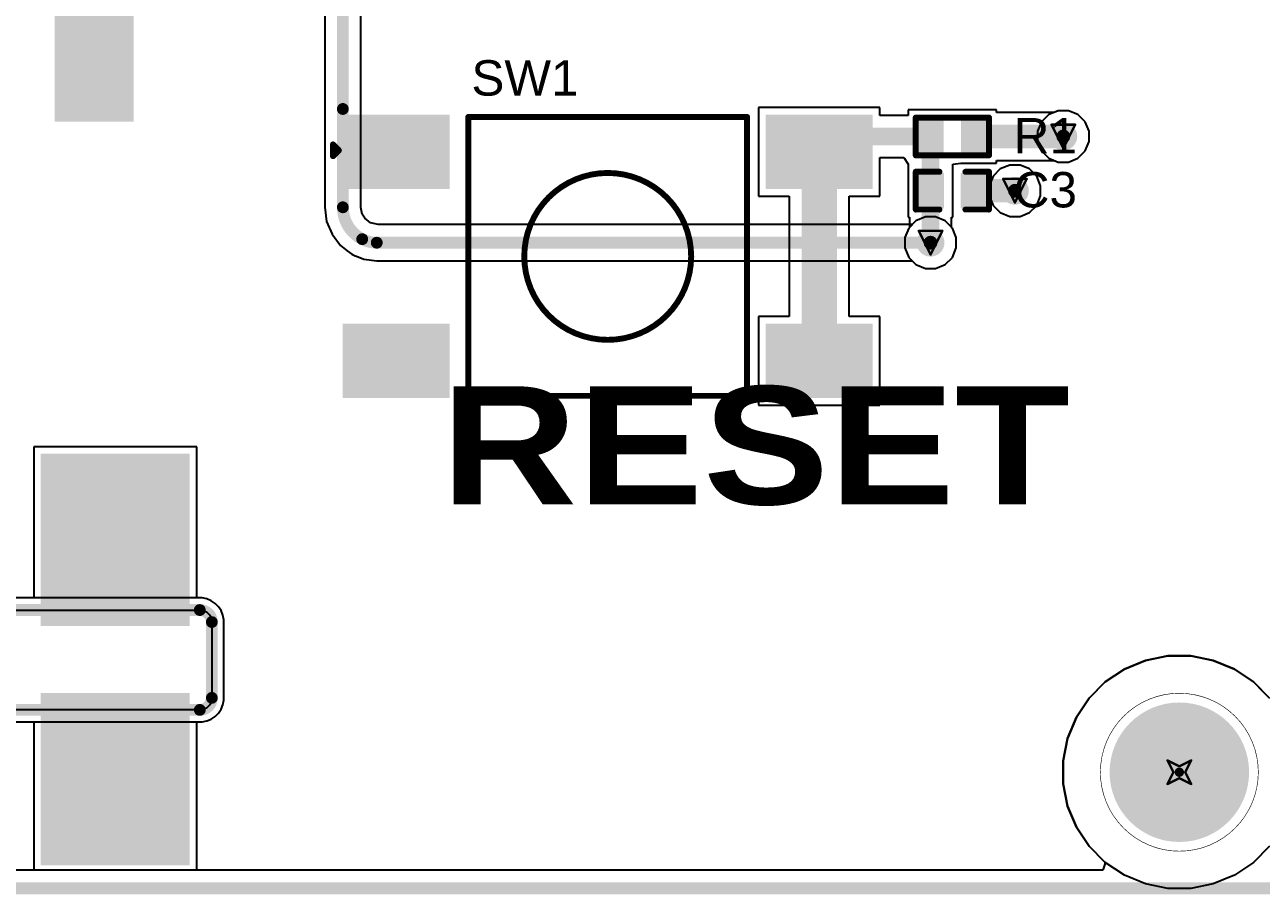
# Model space of a CAD drawing. Header units: inches. Extents: x 0 to 12.2, y 0 to 7.
# Drawn here: x 3.254 to 4.302, y -0.005 to 0.732 of the extents above; entities that cross this region are included whole.
import ezdxf

# ---------------------------------------------------------------- set-up
doc = ezdxf.new("R2010")
doc.units = ezdxf.units.IN
doc.header["$MEASUREMENT"] = 0
for name, color, linetype in [('Board Outline', 216, 'Continuous'), ('Bottom Layer', 5, 'Continuous'), ('Bottom Paste', 16, 'Continuous'), ('Bottom Solder', 6, 'Continuous'), ('Dimension', 6, 'Continuous'), ('Drill Drawing', 1, 'Continuous'), ('Layer 1', 16, 'Continuous'), ('Layer 2', 76, 'Continuous'), ('Multi-Layer', 9, 'Continuous'), ('Pad Holes', 156, 'Continuous'), ('Top Layer', 1, 'Continuous'), ('Top Overlay', 2, 'Continuous'), ('Top Paste', 8, 'Continuous'), ('Top Solder', 216, 'Continuous'), ('Via Holes', 16, 'Continuous')]:
    doc.layers.add(name, color=color, linetype=linetype)
doc.styles.add('Arial', font='', dxfattribs={"height": 0.2})
doc.styles.add('Arial Black_Bold', font='', dxfattribs={"height": 0.2})
doc.styles.get('Arial').set_extended_font_data('Arial')
doc.styles.get('Arial Black_Bold').set_extended_font_data('Arial Black', bold=True)

# ---------------------------------------------------------------- blocks, each defined once
blk = doc.blocks.new('TS_1002S_12026C_44')
at = {"layer": 'Top Layer'}
for points in [[(-0.2244, 0.1181), (-0.1339, 0.1181), (-0.1339, 0.0591), (-0.2244, 0.0591)], [(0.1339, 0.1181), (0.2244, 0.1181), (0.2244, 0.059), (0.1339, 0.059)], [(-0.2244, -0.0591), (-0.1339, -0.0591), (-0.1339, -0.1181), (-0.2244, -0.1181)], [(0.1339, -0.0591), (0.2244, -0.0591), (0.2244, -0.1181), (0.1339, -0.1181)]]:
    blk.add_hatch(color=1, dxfattribs=at).paths.add_polyline_path(points)
at = {"layer": 'Top Paste'}
for points in [[(-0.2244, 0.1181), (-0.1339, 0.1181), (-0.1339, 0.0591), (-0.2244, 0.0591)], [(0.1339, 0.1181), (0.2244, 0.1181), (0.2244, 0.059), (0.1339, 0.059)], [(-0.2244, -0.0591), (-0.1339, -0.0591), (-0.1339, -0.1181), (-0.2244, -0.1181)], [(0.1339, -0.0591), (0.2244, -0.0591), (0.2244, -0.1181), (0.1339, -0.1181)]]:
    blk.add_hatch(color=8, dxfattribs=at).paths.add_polyline_path(points)
at = {"layer": 'Top Solder'}
for points in [[(-0.2284, 0.1221), (-0.1299, 0.1221), (-0.1299, 0.0551), (-0.2284, 0.0551)], [(0.1299, 0.1221), (0.2284, 0.1221), (0.2284, 0.055), (0.1299, 0.055)], [(-0.2284, -0.0551), (-0.1299, -0.0551), (-0.1299, -0.1221), (-0.2284, -0.1221)], [(0.1299, -0.0551), (0.2284, -0.0551), (0.2284, -0.1221), (0.1299, -0.1221)]]:
    blk.add_hatch(color=216, dxfattribs=at).paths.add_polyline_path(points)
at = {"layer": 'Top Overlay'}
for points in [[(0.1181, 0.1181, 0.01, 0.01, 0), (-0.1181, 0.1181, 0.01, 0.01, 0)], [(-0.1181, -0.1181, 0.01, 0.01, 0), (-0.1181, 0.1181, 0.01, 0.01, 0)], [(0.1181, -0.1181, 0.01, 0.01, 0), (0.1181, 0.1181, 0.01, 0.01, 0)], [(0.1181, -0.1181, 0.01, 0.01, 0), (-0.1181, -0.1181, 0.01, 0.01, 0)]]:
    blk.add_lwpolyline(points, format="xyseb", dxfattribs=at)
for points in [[(-0.1206, 0.1181, 0.005, 0.005, 1), (-0.1156, 0.1181, 0.005, 0.005, 1)], [(-0.1206, 0.1181, 0.005, 0.005, 1), (-0.1156, 0.1181, 0.005, 0.005, 1)], [(0.1156, 0.1181, 0.005, 0.005, 1), (0.1206, 0.1181, 0.005, 0.005, 1)], [(0.1156, 0.1181, 0.005, 0.005, 1), (0.1206, 0.1181, 0.005, 0.005, 1)], [(-0.0599, 0.0799, 0.01, 0.01, 1), (-0.0999, 0.0799, 0.01, 0.01, 1)], [(0.1, 0.08, 0.01, 0.01, 1), (0.06, 0.08, 0.01, 0.01, 1)], [(-0.1024, 0.0799, 0.005, 0.005, 1), (-0.0974, 0.0799, 0.005, 0.005, 1)], [(-0.0624, 0.0799, 0.005, 0.005, 1), (-0.0574, 0.0799, 0.005, 0.005, 1)], [(0.0575, 0.08, 0.005, 0.005, 1), (0.0625, 0.08, 0.005, 0.005, 1)], [(0.0975, 0.08, 0.005, 0.005, 1), (0.1025, 0.08, 0.005, 0.005, 1)], [(0.0602, 0, 0.01, 0.01, 1), (-0.0602, 0, 0.01, 0.01, 1)], [(-0.0627, 0, 0.005, 0.005, 1), (-0.0577, 0, 0.005, 0.005, 1)], [(0.0577, 0, 0.005, 0.005, 1), (0.0627, 0, 0.005, 0.005, 1)], [(-0.06, -0.08, 0.01, 0.01, 1), (-0.1, -0.08, 0.01, 0.01, 1)], [(0.1, -0.08, 0.01, 0.01, 1), (0.06, -0.08, 0.01, 0.01, 1)], [(-0.1025, -0.08, 0.005, 0.005, 1), (-0.0975, -0.08, 0.005, 0.005, 1)], [(-0.0625, -0.08, 0.005, 0.005, 1), (-0.0575, -0.08, 0.005, 0.005, 1)], [(0.0575, -0.08, 0.005, 0.005, 1), (0.0625, -0.08, 0.005, 0.005, 1)], [(0.0975, -0.08, 0.005, 0.005, 1), (0.1025, -0.08, 0.005, 0.005, 1)], [(-0.1206, -0.1181, 0.005, 0.005, 1), (-0.1156, -0.1181, 0.005, 0.005, 1)], [(-0.1206, -0.1181, 0.005, 0.005, 1), (-0.1156, -0.1181, 0.005, 0.005, 1)], [(0.1156, -0.1181, 0.005, 0.005, 1), (0.1206, -0.1181, 0.005, 0.005, 1)], [(0.1156, -0.1181, 0.005, 0.005, 1), (0.1206, -0.1181, 0.005, 0.005, 1)]]:
    blk.add_lwpolyline(points, format="xyseb", close=True, dxfattribs=at)
blk = doc.blocks.new('FSM6JSMATR_49')
at = {"layer": 'Top Layer'}
for points in [[(-0.1378, 0.061), (-0.2205, 0.061), (-0.2205, 0.1161), (-0.1378, 0.1161)], [(0.2205, 0.061), (0.1378, 0.061), (0.1378, 0.1161), (0.2205, 0.1161)], [(-0.1378, -0.1161), (-0.2205, -0.1161), (-0.2205, -0.061), (-0.1378, -0.061)], [(0.2205, -0.1161), (0.1378, -0.1161), (0.1378, -0.061), (0.2205, -0.061)]]:
    blk.add_hatch(color=1, dxfattribs=at).paths.add_polyline_path(points)
at = {"layer": 'Top Paste'}
for points in [[(-0.1378, 0.061), (-0.2205, 0.061), (-0.2205, 0.1161), (-0.1378, 0.1161)], [(0.2205, 0.061), (0.1378, 0.061), (0.1378, 0.1161), (0.2205, 0.1161)], [(-0.1378, -0.1161), (-0.2205, -0.1161), (-0.2205, -0.061), (-0.1378, -0.061)], [(0.2205, -0.1161), (0.1378, -0.1161), (0.1378, -0.061), (0.2205, -0.061)]]:
    blk.add_hatch(color=8, dxfattribs=at).paths.add_polyline_path(points)
at = {"layer": 'Top Solder'}
for points in [[(-0.1338, 0.057), (-0.2245, 0.057), (-0.2245, 0.1201), (-0.1338, 0.1201)], [(0.2245, 0.057), (0.1338, 0.057), (0.1338, 0.1201), (0.2245, 0.1201)], [(-0.1338, -0.1201), (-0.2245, -0.1201), (-0.2245, -0.057), (-0.1338, -0.057)], [(0.2245, -0.1201), (0.1338, -0.1201), (0.1338, -0.057), (0.2245, -0.057)]]:
    blk.add_hatch(color=216, dxfattribs=at).paths.add_polyline_path(points)
at = {"layer": 'Top Overlay'}
for points in [[(-0.1181, 0.1181, 0.005, 0.005, 0), (0.1181, 0.1181, 0.005, 0.005, 0)], [(-0.1181, -0.1181, 0.005, 0.005, 0), (-0.1181, 0.1181, 0.005, 0.005, 0)], [(0.1181, -0.1181, 0.005, 0.005, 0), (0.1181, 0.1181, 0.005, 0.005, 0)], [(-0.2327, 0.0949, 0.005, 0.005, 0), (-0.2277, 0.0899, 0.005, 0.005, 0)], [(-0.2327, 0.0849, 0.005, 0.005, 0), (-0.2327, 0.0949, 0.005, 0.005, 0)], [(-0.2327, 0.0849, 0.005, 0.005, 0), (-0.2277, 0.0899, 0.005, 0.005, 0)], [(-0.1181, -0.1181, 0.005, 0.005, 0), (0.1181, -0.1181, 0.005, 0.005, 0)]]:
    blk.add_lwpolyline(points, format="xyseb", dxfattribs=at)
for points in [[(-0.1194, 0.1181, 0.0025, 0.0025, 1), (-0.1169, 0.1181, 0.0025, 0.0025, 1)], [(-0.1194, 0.1181, 0.0025, 0.0025, 1), (-0.1169, 0.1181, 0.0025, 0.0025, 1)], [(0.1169, 0.1181, 0.0025, 0.0025, 1), (0.1194, 0.1181, 0.0025, 0.0025, 1)], [(0.1169, 0.1181, 0.0025, 0.0025, 1), (0.1194, 0.1181, 0.0025, 0.0025, 1)], [(-0.234, 0.0949, 0.0025, 0.0025, 1), (-0.2315, 0.0949, 0.0025, 0.0025, 1)], [(-0.234, 0.0949, 0.0025, 0.0025, 1), (-0.2315, 0.0949, 0.0025, 0.0025, 1)], [(-0.234, 0.0849, 0.0025, 0.0025, 1), (-0.2315, 0.0849, 0.0025, 0.0025, 1)], [(-0.234, 0.0849, 0.0025, 0.0025, 1), (-0.2315, 0.0849, 0.0025, 0.0025, 1)], [(-0.229, 0.0899, 0.0025, 0.0025, 1), (-0.2265, 0.0899, 0.0025, 0.0025, 1)], [(-0.229, 0.0899, 0.0025, 0.0025, 1), (-0.2265, 0.0899, 0.0025, 0.0025, 1)], [(0.0707, 0, 0.005, 0.005, 1), (-0.0707, 0, 0.005, 0.005, 1)], [(-0.072, 0, 0.0025, 0.0025, 1), (-0.0695, 0, 0.0025, 0.0025, 1)], [(0.0695, 0, 0.0025, 0.0025, 1), (0.072, 0, 0.0025, 0.0025, 1)], [(-0.1194, -0.1181, 0.0025, 0.0025, 1), (-0.1169, -0.1181, 0.0025, 0.0025, 1)], [(-0.1194, -0.1181, 0.0025, 0.0025, 1), (-0.1169, -0.1181, 0.0025, 0.0025, 1)], [(0.1169, -0.1181, 0.0025, 0.0025, 1), (0.1194, -0.1181, 0.0025, 0.0025, 1)], [(0.1169, -0.1181, 0.0025, 0.0025, 1), (0.1194, -0.1181, 0.0025, 0.0025, 1)]]:
    blk.add_lwpolyline(points, format="xyseb", close=True, dxfattribs=at)
blk = doc.blocks.new('R___0402_163')
at = {"layer": 'Top Layer'}
for points in [[(-0.0275, -0.0125), (-0.0275, 0.0125), (-0.0095, 0.0125), (-0.0095, -0.0125)], [(0.0095, -0.0125), (0.0095, 0.0125), (0.0275, 0.0125), (0.0275, -0.0125)]]:
    blk.add_hatch(color=1, dxfattribs=at).paths.add_polyline_path(points)
at = {"layer": 'Top Paste'}
for points in [[(-0.0275, -0.0125), (-0.0275, 0.0125), (-0.0095, 0.0125), (-0.0095, -0.0125)], [(0.0095, -0.0125), (0.0095, 0.0125), (0.0275, 0.0125), (0.0275, -0.0125)]]:
    blk.add_hatch(color=8, dxfattribs=at).paths.add_polyline_path(points)
at = {"layer": 'Top Solder'}
for points in [[(-0.0297, -0.0147), (-0.0297, 0.0147), (-0.0073, 0.0147), (-0.0073, -0.0147)], [(0.0073, -0.0147), (0.0073, 0.0147), (0.0297, 0.0147), (0.0297, -0.0147)]]:
    blk.add_hatch(color=216, dxfattribs=at).paths.add_polyline_path(points)
at = {"layer": 'Top Overlay'}
for points in [[(-0.031, 0.016, 0.005, 0.005, 0), (0.031, 0.016, 0.005, 0.005, 0)], [(-0.031, -0.016, 0.005, 0.005, 0), (-0.031, 0.016, 0.005, 0.005, 0)], [(0.031, -0.016, 0.005, 0.005, 0), (0.031, 0.016, 0.005, 0.005, 0)], [(-0.031, -0.016, 0.005, 0.005, 0), (0.031, -0.016, 0.005, 0.005, 0)], [(-0.032, -0.017, 0.000127, 0.000127, 0), (0.032, -0.017, 0.000127, 0.000127, 0)]]:
    blk.add_lwpolyline(points, format="xyseb", dxfattribs=at)
for points in [[(-0.0323, 0.016, 0.0025, 0.0025, 1), (-0.0298, 0.016, 0.0025, 0.0025, 1)], [(-0.0323, 0.016, 0.0025, 0.0025, 1), (-0.0298, 0.016, 0.0025, 0.0025, 1)], [(0.0297, 0.016, 0.0025, 0.0025, 1), (0.0323, 0.016, 0.0025, 0.0025, 1)], [(0.0297, 0.016, 0.0025, 0.0025, 1), (0.0323, 0.016, 0.0025, 0.0025, 1)], [(-0.0323, -0.016, 0.0025, 0.0025, 1), (-0.0298, -0.016, 0.0025, 0.0025, 1)], [(-0.0323, -0.016, 0.0025, 0.0025, 1), (-0.0298, -0.016, 0.0025, 0.0025, 1)], [(-0.032, -0.017, 0.0000635, 0.0000635, 1), (-0.032, -0.017, 0.0000635, 0.0000635, 1)], [(0.0297, -0.016, 0.0025, 0.0025, 1), (0.0323, -0.016, 0.0025, 0.0025, 1)], [(0.0297, -0.016, 0.0025, 0.0025, 1), (0.0323, -0.016, 0.0025, 0.0025, 1)], [(0.032, -0.017, 0.0000635, 0.0000635, 1), (0.032, -0.017, 0.0000635, 0.0000635, 1)]]:
    blk.add_lwpolyline(points, format="xyseb", close=True, dxfattribs=at)
blk = doc.blocks.new('C___0402_351')
at = {"layer": 'Top Layer'}
for points in [[(-0.0275, -0.0125), (-0.0275, 0.0125), (-0.0095, 0.0125), (-0.0095, -0.0125)], [(0.0095, -0.0125), (0.0095, 0.0125), (0.0275, 0.0125), (0.0275, -0.0125)]]:
    blk.add_hatch(color=1, dxfattribs=at).paths.add_polyline_path(points)
at = {"layer": 'Top Paste'}
for points in [[(-0.0275, -0.0125), (-0.0275, 0.0125), (-0.0095, 0.0125), (-0.0095, -0.0125)], [(0.0095, -0.0125), (0.0095, 0.0125), (0.0275, 0.0125), (0.0275, -0.0125)]]:
    blk.add_hatch(color=8, dxfattribs=at).paths.add_polyline_path(points)
at = {"layer": 'Top Solder'}
for points in [[(-0.0299, -0.0149), (-0.0299, 0.0149), (-0.0071, 0.0149), (-0.0071, -0.0149)], [(0.0071, -0.0149), (0.0071, 0.0149), (0.0299, 0.0149), (0.0299, -0.0149)]]:
    blk.add_hatch(color=216, dxfattribs=at).paths.add_polyline_path(points)
at = {"layer": 'Top Overlay'}
for points in [[(-0.031, 0.016, 0.005, 0.005, 0), (-0.031, -0.016, 0.005, 0.005, 0)], [(-0.011, 0.016, 0.005, 0.005, 0), (-0.031, 0.016, 0.005, 0.005, 0)], [(0.031, 0.016, 0.005, 0.005, 0), (0.011, 0.016, 0.005, 0.005, 0)], [(0.031, -0.016, 0.005, 0.005, 0), (0.031, 0.016, 0.005, 0.005, 0)], [(-0.011, -0.016, 0.005, 0.005, 0), (-0.031, -0.016, 0.005, 0.005, 0)], [(0.031, -0.016, 0.005, 0.005, 0), (0.011, -0.016, 0.005, 0.005, 0)]]:
    blk.add_lwpolyline(points, format="xyseb", dxfattribs=at)
for points in [[(-0.0323, 0.016, 0.0025, 0.0025, 1), (-0.0297, 0.016, 0.0025, 0.0025, 1)], [(-0.0323, 0.016, 0.0025, 0.0025, 1), (-0.0297, 0.016, 0.0025, 0.0025, 1)], [(-0.0123, 0.016, 0.0025, 0.0025, 1), (-0.0098, 0.016, 0.0025, 0.0025, 1)], [(0.0097, 0.016, 0.0025, 0.0025, 1), (0.0123, 0.016, 0.0025, 0.0025, 1)], [(0.0297, 0.016, 0.0025, 0.0025, 1), (0.0323, 0.016, 0.0025, 0.0025, 1)], [(0.0297, 0.016, 0.0025, 0.0025, 1), (0.0323, 0.016, 0.0025, 0.0025, 1)], [(-0.0323, -0.016, 0.0025, 0.0025, 1), (-0.0297, -0.016, 0.0025, 0.0025, 1)], [(-0.0323, -0.016, 0.0025, 0.0025, 1), (-0.0297, -0.016, 0.0025, 0.0025, 1)], [(-0.0123, -0.016, 0.0025, 0.0025, 1), (-0.0098, -0.016, 0.0025, 0.0025, 1)], [(0.0097, -0.016, 0.0025, 0.0025, 1), (0.0123, -0.016, 0.0025, 0.0025, 1)], [(0.0297, -0.016, 0.0025, 0.0025, 1), (0.0323, -0.016, 0.0025, 0.0025, 1)], [(0.0297, -0.016, 0.0025, 0.0025, 1), (0.0323, -0.016, 0.0025, 0.0025, 1)]]:
    blk.add_lwpolyline(points, format="xyseb", close=True, dxfattribs=at)

msp = doc.modelspace()

# ---------------------------------------------------------------- hatches: boundary and pattern name
at = {"layer": 'Bottom Layer'}
h = msp.add_hatch(color=5, dxfattribs=at)
edge = h.paths.add_edge_path()
edge.add_arc((4.134, 0.637), 0.0118, 0, 360)
h = msp.add_hatch(color=5, dxfattribs=at)
edge = h.paths.add_edge_path()
edge.add_arc((4.093, 0.591), 0.0118, 0, 360)
h = msp.add_hatch(color=5, dxfattribs=at)
edge = h.paths.add_edge_path()
edge.add_arc((4.0215, 0.547), 0.0118, 0, 360)
for points in [[(3.2717, 0.3642), (3.3898, 0.3642), (3.3898, 0.2264), (3.2717, 0.2264)], [(3.2717, 0.1614), (3.3898, 0.1614), (3.3898, 0.0236), (3.2717, 0.0236)]]:
    msp.add_hatch(color=5, dxfattribs=at).paths.add_polyline_path(points)
at = {"layer": 'Bottom Paste'}
for points in [[(3.2717, 0.3642), (3.3898, 0.3642), (3.3898, 0.2264), (3.2717, 0.2264)], [(3.2717, 0.1614), (3.3898, 0.1614), (3.3898, 0.0236), (3.2717, 0.0236)]]:
    msp.add_hatch(color=16, dxfattribs=at).paths.add_polyline_path(points)
at = {"layer": 'Bottom Solder'}
for points in [[(3.2677, 0.3682), (3.3938, 0.3682), (3.3938, 0.2224), (3.2677, 0.2224)], [(3.2677, 0.1654), (3.3938, 0.1654), (3.3938, 0.0196), (3.2677, 0.0196)]]:
    msp.add_hatch(color=6, dxfattribs=at).paths.add_polyline_path(points)
h = msp.add_hatch(color=6, dxfattribs=at)
edge = h.paths.add_edge_path()
edge.add_arc((4.2323, 0.0984), 0.004, 0, 360)
at = {"layer": 'Layer 1'}
h = msp.add_hatch(color=16, dxfattribs=at)
edge = h.paths.add_edge_path()
edge.add_arc((4.134, 0.637), 0.0118, 0, 360)
h = msp.add_hatch(color=16, dxfattribs=at)
edge = h.paths.add_edge_path()
edge.add_arc((4.093, 0.591), 0.0118, 0, 360)
h = msp.add_hatch(color=16, dxfattribs=at)
edge = h.paths.add_edge_path()
edge.add_arc((4.0215, 0.547), 0.0118, 0, 360)
at = {"layer": 'Layer 2'}
h = msp.add_hatch(color=76, dxfattribs=at)
edge = h.paths.add_edge_path()
edge.add_arc((4.134, 0.637), 0.0118, 0, 360)
h = msp.add_hatch(color=76, dxfattribs=at)
edge = h.paths.add_edge_path()
edge.add_arc((4.093, 0.591), 0.0118, 0, 360)
h = msp.add_hatch(color=76, dxfattribs=at)
edge = h.paths.add_edge_path()
edge.add_arc((4.0215, 0.547), 0.0118, 0, 360)
at = {"layer": 'Pad Holes'}
h = msp.add_hatch(color=7, dxfattribs=at)
edge = h.paths.add_edge_path()
edge.add_arc((4.2323, 0.0984), 0.0591, 0, 360)
at = {"layer": 'Top Layer'}
h = msp.add_hatch(color=1, dxfattribs=at)
edge = h.paths.add_edge_path()
edge.add_arc((4.134, 0.637), 0.0118, 0, 360)
h = msp.add_hatch(color=1, dxfattribs=at)
edge = h.paths.add_edge_path()
edge.add_arc((4.093, 0.591), 0.0118, 0, 360)
h = msp.add_hatch(color=1, dxfattribs=at)
edge = h.paths.add_edge_path()
edge.add_arc((4.0215, 0.547), 0.0118, 0, 360)
for points in [[(3.2717, 0.3642), (3.3898, 0.3642), (3.3898, 0.2264), (3.2717, 0.2264)], [(3.2717, 0.1614), (3.3898, 0.1614), (3.3898, 0.0236), (3.2717, 0.0236)]]:
    msp.add_hatch(color=1, dxfattribs=at).paths.add_polyline_path(points)
at = {"layer": 'Top Paste'}
for points in [[(3.2717, 0.3642), (3.3898, 0.3642), (3.3898, 0.2264), (3.2717, 0.2264)], [(3.2717, 0.1614), (3.3898, 0.1614), (3.3898, 0.0236), (3.2717, 0.0236)]]:
    msp.add_hatch(color=8, dxfattribs=at).paths.add_polyline_path(points)
at = {"layer": 'Top Solder'}
for points in [[(3.2677, 0.3682), (3.3938, 0.3682), (3.3938, 0.2224), (3.2677, 0.2224)], [(3.2677, 0.1654), (3.3938, 0.1654), (3.3938, 0.0196), (3.2677, 0.0196)]]:
    msp.add_hatch(color=216, dxfattribs=at).paths.add_polyline_path(points)
h = msp.add_hatch(color=216, dxfattribs=at)
edge = h.paths.add_edge_path()
edge.add_arc((4.2323, 0.0984), 0.004, 0, 360)
at = {"layer": 'Via Holes'}
h = msp.add_hatch(color=7, dxfattribs=at)
edge = h.paths.add_edge_path()
edge.add_arc((4.134, 0.637), 0.00591, 0, 360)
h = msp.add_hatch(color=7, dxfattribs=at)
edge = h.paths.add_edge_path()
edge.add_arc((4.093, 0.591), 0.00591, 0, 360)
h = msp.add_hatch(color=7, dxfattribs=at)
edge = h.paths.add_edge_path()
edge.add_arc((4.0215, 0.547), 0.00591, 0, 360)

# ---------------------------------------------------------------- linework, layer by layer
at = {"layer": 'Board Outline'}
for points in [[(3.2279, 0.2358, 0.01, 0.01, 0), (3.4024, 0.2358, 0.01, 0.01, 0)], [(3.4024, 0.2358, 0.01, 0.01, -0.414214), (3.4126, 0.2256, 0.01, 0.01, 0)], [(3.4126, 0.1614, 0.01, 0.01, 0), (3.4126, 0.2256, 0.01, 0.01, 0)], [(3.4126, 0.1614, 0.01, 0.01, -0.414214), (3.4024, 0.1512, 0.01, 0.01, 0)], [(1.6291, 0.1512, 0.01, 0.01, 0), (3.4024, 0.1512, 0.01, 0.01, 0)], [(0, 0, 0.01, 0.01, 0), (4.3307, 0, 0.01, 0.01, 0)]]:
    msp.add_lwpolyline(points, format="xyseb", dxfattribs=at)
for points in [[(3.3999, 0.2358, 0.005, 0.005, 1), (3.4049, 0.2358, 0.005, 0.005, 1)], [(3.3999, 0.2358, 0.005, 0.005, 1), (3.4049, 0.2358, 0.005, 0.005, 1)], [(3.4101, 0.2256, 0.005, 0.005, 1), (3.4151, 0.2256, 0.005, 0.005, 1)], [(3.4101, 0.2256, 0.005, 0.005, 1), (3.4151, 0.2256, 0.005, 0.005, 1)], [(3.4101, 0.1614, 0.005, 0.005, 1), (3.4151, 0.1614, 0.005, 0.005, 1)], [(3.4101, 0.1614, 0.005, 0.005, 1), (3.4151, 0.1614, 0.005, 0.005, 1)], [(3.3999, 0.1512, 0.005, 0.005, 1), (3.4049, 0.1512, 0.005, 0.005, 1)], [(3.3999, 0.1512, 0.005, 0.005, 1), (3.4049, 0.1512, 0.005, 0.005, 1)]]:
    msp.add_lwpolyline(points, format="xyseb", close=True, dxfattribs=at)
at = {"layer": 'Bottom Layer'}
for p, q in [((3.5389, 0.6603), (3.5389, 2.5814)), ((3.5083, 1.8066), (3.5083, 0.6603)), ((3.5083, 0.6603), (3.5083, 0.577)), ((3.5389, 0.577), (3.5389, 0.6603)), ((4.1216, 0.6555), (4.1155, 0.6494)), ((4.1297, 0.6588), (4.1216, 0.6555)), ((4.1383, 0.6588), (4.1297, 0.6588)), ((4.1464, 0.6555), (4.1383, 0.6588)), ((4.1525, 0.6494), (4.1464, 0.6555)), ((4.1155, 0.6494), (4.1122, 0.6414)), ((4.1122, 0.6414), (4.1122, 0.6327)), ((4.1558, 0.6414), (4.1525, 0.6494)), ((4.1558, 0.6327), (4.1558, 0.6414)), ((4.1122, 0.6327), (4.1155, 0.6247)), ((4.1525, 0.6247), (4.1558, 0.6327)), ((4.1155, 0.6247), (4.1216, 0.6185)), ((4.1216, 0.6185), (4.1297, 0.6152)), ((4.1383, 0.6152), (4.1464, 0.6185)), ((4.1464, 0.6185), (4.1525, 0.6247)), ((4.1297, 0.6152), (4.1383, 0.6152)), ((3.5083, 0.577), (3.5082, 0.577)), ((3.5082, 0.577), (3.5098, 0.5651)), ((3.5083, 0.577), (3.5083, 0.577)), ((3.5389, 0.5768), (3.5389, 0.577)), ((3.54, 0.5712), (3.5389, 0.5768)), ((3.5421, 0.5679), (3.54, 0.5712)), ((3.5471, 0.5637), (3.5421, 0.5679)), ((4.0172, 0.5688), (4.0091, 0.5655)), ((4.0258, 0.5688), (4.0172, 0.5688)), ((4.0339, 0.5655), (4.0258, 0.5688)), ((3.5098, 0.5651), (3.5144, 0.5541)), ((3.5535, 0.5623), (3.5471, 0.5637)), ((4.0059, 0.5623), (3.5535, 0.5623)), ((4.0091, 0.5655), (4.0059, 0.5623)), ((4.04, 0.5594), (4.0339, 0.5655)), ((4.0433, 0.5513), (4.04, 0.5594)), ((3.5144, 0.5541), (3.5216, 0.5446)), ((4.0433, 0.5427), (4.0433, 0.5513)), ((3.5216, 0.5446), (3.5273, 0.5402)), ((3.5273, 0.5402), (3.5311, 0.5373)), ((3.5311, 0.5373), (3.533, 0.5365)), ((3.533, 0.5365), (3.5341, 0.5359)), ((3.5341, 0.5359), (3.5351, 0.5357)), ((3.5351, 0.5357), (3.5414, 0.5331)), ((4.0339, 0.5285), (4.04, 0.5346)), ((4.04, 0.5346), (4.0433, 0.5427)), ((3.5414, 0.5331), (3.5523, 0.5316)), ((3.5523, 0.5316), (3.5523, 0.5317)), ((3.5523, 0.5317), (3.5523, 0.5317)), ((3.5523, 0.5317), (4.0059, 0.5317)), ((4.0059, 0.5317), (4.0091, 0.5285)), ((4.0091, 0.5285), (4.0172, 0.5252)), ((4.0172, 0.5252), (4.0258, 0.5252)), ((4.0258, 0.5252), (4.0339, 0.5285)), ((3.3998, 0.3742), (3.2617, 0.3742)), ((3.2617, 0.3742), (3.2617, 0.246)), ((3.3998, 0.246), (3.3998, 0.3742)), ((3.2617, 0.246), (3.2291, 0.246)), ((3.4044, 0.246), (3.3998, 0.246)), ((3.4083, 0.2452), (3.4044, 0.246)), ((3.412, 0.2437), (3.4083, 0.2452)), ((3.4153, 0.2414), (3.412, 0.2437)), ((3.4182, 0.2386), (3.4153, 0.2414)), ((3.4204, 0.2353), (3.4182, 0.2386)), ((3.422, 0.2315), (3.4204, 0.2353)), ((3.4228, 0.2276), (3.422, 0.2315)), ((3.4228, 0.2256), (3.4228, 0.2276)), ((3.4228, 0.1594), (3.4228, 0.2256)), ((3.4228, 0.2256), (3.4228, 0.2256)), ((4.2036, 0.1931), (4.1857, 0.1856)), ((4.2226, 0.1969), (4.2036, 0.1931)), ((4.242, 0.1969), (4.2226, 0.1969)), ((4.261, 0.1931), (4.242, 0.1969)), ((4.2789, 0.1856), (4.261, 0.1931)), ((4.1857, 0.1856), (4.1695, 0.1749)), ((4.295, 0.1749), (4.2789, 0.1856)), ((4.1695, 0.1749), (4.1558, 0.1612)), ((4.3084, 0.1615), (4.295, 0.1749)), ((3.422, 0.1555), (3.4228, 0.1594)), ((4.1558, 0.1612), (4.1451, 0.145)), ((3.4153, 0.1456), (3.4182, 0.1484)), ((3.4182, 0.1484), (3.4204, 0.1517)), ((3.4204, 0.1517), (3.422, 0.1555)), ((1.7698, 0.141), (3.2617, 0.141)), ((3.2617, 0.141), (3.2617, 0.0153)), ((3.3998, 0.0153), (3.3998, 0.141)), ((3.3998, 0.141), (3.4024, 0.141)), ((3.4024, 0.141), (3.4024, 0.141)), ((3.4024, 0.141), (3.4044, 0.141)), ((3.4044, 0.141), (3.4083, 0.1418)), ((3.4083, 0.1418), (3.412, 0.1434)), ((3.412, 0.1434), (3.4153, 0.1456)), ((4.1451, 0.145), (4.1376, 0.1271)), ((4.1376, 0.1271), (4.1339, 0.1081)), ((4.1339, 0.1081), (4.1339, 0.0887)), ((4.1339, 0.0887), (4.1376, 0.0697)), ((4.1376, 0.0697), (4.1451, 0.0518)), ((4.1451, 0.0518), (4.1558, 0.0357)), ((4.1558, 0.0357), (4.1692, 0.0223)), ((4.1692, 0.0223), (4.1691, 0.0206)), ((3.2617, 0.0153), (1.7698, 0.0153)), ((4.1675, 0.0153), (3.3998, 0.0153)), ((4.1691, 0.0206), (4.1675, 0.0153))]:
    msp.add_line(p, q, dxfattribs=at)
for points in [[(3.5236, 2.597, 0.01, 0.01, 0), (3.5236, 0.6603, 0.01, 0.01, 0)], [(3.5236, 0.577, 0.01, 0.01, 0), (3.5236, 0.6603, 0.01, 0.01, 0)], [(3.54, 0.55, 0.01, 0.01, -0.279676), (3.5236, 0.577, 0.01, 0.01, 0)], [(3.5523, 0.547, 0.01, 0.01, -0.120572), (3.54, 0.55, 0.01, 0.01, 0)], [(3.5523, 0.547, 0.01, 0.01, 0), (3.5523, 0.547, 0.01, 0.01, 0)], [(3.5523, 0.547, 0.01, 0.01, 0), (4.0215, 0.547, 0.01, 0.01, 0)]]:
    msp.add_lwpolyline(points, format="xyseb", dxfattribs=at)
for points in [[(3.5211, 0.6603, 0.005, 0.005, 1), (3.5261, 0.6603, 0.005, 0.005, 1)], [(3.5211, 0.6603, 0.005, 0.005, 1), (3.5261, 0.6603, 0.005, 0.005, 1)], [(3.5211, 0.577, 0.005, 0.005, 1), (3.5261, 0.577, 0.005, 0.005, 1)], [(3.5211, 0.577, 0.005, 0.005, 1), (3.5261, 0.577, 0.005, 0.005, 1)], [(3.5375, 0.55, 0.005, 0.005, 1), (3.5425, 0.55, 0.005, 0.005, 1)], [(3.5375, 0.55, 0.005, 0.005, 1), (3.5425, 0.55, 0.005, 0.005, 1)], [(3.5498, 0.547, 0.005, 0.005, 1), (3.5548, 0.547, 0.005, 0.005, 1)], [(3.5498, 0.547, 0.005, 0.005, 1), (3.5548, 0.547, 0.005, 0.005, 1)], [(3.5498, 0.547, 0.005, 0.005, 1), (3.5548, 0.547, 0.005, 0.005, 1)], [(3.5498, 0.547, 0.005, 0.005, 1), (3.5548, 0.547, 0.005, 0.005, 1)], [(4.019, 0.547, 0.005, 0.005, 1), (4.024, 0.547, 0.005, 0.005, 1)]]:
    msp.add_lwpolyline(points, format="xyseb", close=True, dxfattribs=at)
at = {"layer": 'Dimension'}
for points in [[(4.2992, 0.0984, 0.0005, 0.0005, 1), (4.1654, 0.0984, 0.0005, 0.0005, 1)], [(4.1652, 0.0984, 0.00025, 0.00025, 1), (4.1655, 0.0984, 0.00025, 0.00025, 1)], [(4.2991, 0.0984, 0.00025, 0.00025, 1), (4.2993, 0.0984, 0.00025, 0.00025, 1)]]:
    msp.add_lwpolyline(points, format="xyseb", close=True, dxfattribs=at)
at = {"layer": 'Drill Drawing'}
for points in [[(4.124, 0.647, 0.002, 0.002, 0), (4.144, 0.647, 0.002, 0.002, 0)], [(4.124, 0.647, 0.002, 0.002, 0), (4.134, 0.627, 0.002, 0.002, 0)], [(4.134, 0.627, 0.002, 0.002, 0), (4.144, 0.647, 0.002, 0.002, 0)], [(4.083, 0.601, 0.002, 0.002, 0), (4.103, 0.601, 0.002, 0.002, 0)], [(4.083, 0.601, 0.002, 0.002, 0), (4.093, 0.581, 0.002, 0.002, 0)], [(4.093, 0.581, 0.002, 0.002, 0), (4.103, 0.601, 0.002, 0.002, 0)], [(4.0115, 0.557, 0.002, 0.002, 0), (4.0315, 0.557, 0.002, 0.002, 0)], [(4.0115, 0.557, 0.002, 0.002, 0), (4.0215, 0.537, 0.002, 0.002, 0)], [(4.0215, 0.537, 0.002, 0.002, 0), (4.0315, 0.557, 0.002, 0.002, 0)], [(4.2223, 0.1084, 0.002, 0.002, 0), (4.2323, 0.1034, 0.002, 0.002, 0)], [(4.2223, 0.1084, 0.002, 0.002, 0), (4.2273, 0.0984, 0.002, 0.002, 0)], [(4.2323, 0.1034, 0.002, 0.002, 0), (4.2423, 0.1084, 0.002, 0.002, 0)], [(4.2373, 0.0984, 0.002, 0.002, 0), (4.2423, 0.1084, 0.002, 0.002, 0)], [(4.2223, 0.0884, 0.002, 0.002, 0), (4.2273, 0.0984, 0.002, 0.002, 0)], [(4.2223, 0.0884, 0.002, 0.002, 0), (4.2323, 0.0934, 0.002, 0.002, 0)], [(4.2323, 0.0934, 0.002, 0.002, 0), (4.2423, 0.0884, 0.002, 0.002, 0)], [(4.2373, 0.0984, 0.002, 0.002, 0), (4.2423, 0.0884, 0.002, 0.002, 0)]]:
    msp.add_lwpolyline(points, format="xyseb", dxfattribs=at)
for points in [[(4.1235, 0.647, 0.001, 0.001, 1), (4.1245, 0.647, 0.001, 0.001, 1)], [(4.1235, 0.647, 0.001, 0.001, 1), (4.1245, 0.647, 0.001, 0.001, 1)], [(4.1435, 0.647, 0.001, 0.001, 1), (4.1445, 0.647, 0.001, 0.001, 1)], [(4.1435, 0.647, 0.001, 0.001, 1), (4.1445, 0.647, 0.001, 0.001, 1)], [(4.1335, 0.627, 0.001, 0.001, 1), (4.1345, 0.627, 0.001, 0.001, 1)], [(4.1335, 0.627, 0.001, 0.001, 1), (4.1345, 0.627, 0.001, 0.001, 1)], [(4.0825, 0.601, 0.001, 0.001, 1), (4.0835, 0.601, 0.001, 0.001, 1)], [(4.0825, 0.601, 0.001, 0.001, 1), (4.0835, 0.601, 0.001, 0.001, 1)], [(4.1025, 0.601, 0.001, 0.001, 1), (4.1035, 0.601, 0.001, 0.001, 1)], [(4.1025, 0.601, 0.001, 0.001, 1), (4.1035, 0.601, 0.001, 0.001, 1)], [(4.0925, 0.581, 0.001, 0.001, 1), (4.0935, 0.581, 0.001, 0.001, 1)], [(4.0925, 0.581, 0.001, 0.001, 1), (4.0935, 0.581, 0.001, 0.001, 1)], [(4.011, 0.557, 0.001, 0.001, 1), (4.012, 0.557, 0.001, 0.001, 1)], [(4.011, 0.557, 0.001, 0.001, 1), (4.012, 0.557, 0.001, 0.001, 1)], [(4.031, 0.557, 0.001, 0.001, 1), (4.032, 0.557, 0.001, 0.001, 1)], [(4.031, 0.557, 0.001, 0.001, 1), (4.032, 0.557, 0.001, 0.001, 1)], [(4.021, 0.537, 0.001, 0.001, 1), (4.022, 0.537, 0.001, 0.001, 1)], [(4.021, 0.537, 0.001, 0.001, 1), (4.022, 0.537, 0.001, 0.001, 1)], [(4.2218, 0.1084, 0.001, 0.001, 1), (4.2228, 0.1084, 0.001, 0.001, 1)], [(4.2218, 0.1084, 0.001, 0.001, 1), (4.2228, 0.1084, 0.001, 0.001, 1)], [(4.2418, 0.1084, 0.001, 0.001, 1), (4.2428, 0.1084, 0.001, 0.001, 1)], [(4.2418, 0.1084, 0.001, 0.001, 1), (4.2428, 0.1084, 0.001, 0.001, 1)], [(4.2268, 0.0984, 0.001, 0.001, 1), (4.2278, 0.0984, 0.001, 0.001, 1)], [(4.2268, 0.0984, 0.001, 0.001, 1), (4.2278, 0.0984, 0.001, 0.001, 1)], [(4.2318, 0.1034, 0.001, 0.001, 1), (4.2328, 0.1034, 0.001, 0.001, 1)], [(4.2318, 0.1034, 0.001, 0.001, 1), (4.2328, 0.1034, 0.001, 0.001, 1)], [(4.2318, 0.0934, 0.001, 0.001, 1), (4.2328, 0.0934, 0.001, 0.001, 1)], [(4.2318, 0.0934, 0.001, 0.001, 1), (4.2328, 0.0934, 0.001, 0.001, 1)], [(4.2368, 0.0984, 0.001, 0.001, 1), (4.2378, 0.0984, 0.001, 0.001, 1)], [(4.2368, 0.0984, 0.001, 0.001, 1), (4.2378, 0.0984, 0.001, 0.001, 1)], [(4.2218, 0.0884, 0.001, 0.001, 1), (4.2228, 0.0884, 0.001, 0.001, 1)], [(4.2218, 0.0884, 0.001, 0.001, 1), (4.2228, 0.0884, 0.001, 0.001, 1)], [(4.2418, 0.0884, 0.001, 0.001, 1), (4.2428, 0.0884, 0.001, 0.001, 1)], [(4.2418, 0.0884, 0.001, 0.001, 1), (4.2428, 0.0884, 0.001, 0.001, 1)]]:
    msp.add_lwpolyline(points, format="xyseb", close=True, dxfattribs=at)
at = {"layer": 'Layer 1'}
for p, q in [((4.1216, 0.6555), (4.1155, 0.6494)), ((4.1297, 0.6588), (4.1216, 0.6555)), ((4.1383, 0.6588), (4.1297, 0.6588)), ((4.1464, 0.6555), (4.1383, 0.6588)), ((4.1525, 0.6494), (4.1464, 0.6555)), ((4.1155, 0.6494), (4.1122, 0.6414)), ((4.1122, 0.6414), (4.1122, 0.6327)), ((4.1558, 0.6414), (4.1525, 0.6494)), ((4.1558, 0.6327), (4.1558, 0.6414)), ((4.1122, 0.6327), (4.1155, 0.6247)), ((4.1525, 0.6247), (4.1558, 0.6327)), ((4.1155, 0.6247), (4.1216, 0.6185)), ((4.1216, 0.6185), (4.1297, 0.6152)), ((4.1383, 0.6152), (4.1464, 0.6185)), ((4.1464, 0.6185), (4.1525, 0.6247)), ((4.1297, 0.6152), (4.1383, 0.6152)), ((4.0172, 0.5688), (4.0091, 0.5655)), ((4.0258, 0.5688), (4.0172, 0.5688)), ((4.0339, 0.5655), (4.0258, 0.5688)), ((4.003, 0.5594), (3.9997, 0.5513)), ((4.0091, 0.5655), (4.003, 0.5594)), ((4.04, 0.5594), (4.0339, 0.5655)), ((4.0433, 0.5513), (4.04, 0.5594)), ((3.9997, 0.5513), (3.9997, 0.5427)), ((4.0433, 0.5427), (4.0433, 0.5513)), ((3.9997, 0.5427), (4.003, 0.5346)), ((4.003, 0.5346), (4.0091, 0.5285)), ((4.0339, 0.5285), (4.04, 0.5346)), ((4.04, 0.5346), (4.0433, 0.5427)), ((4.0091, 0.5285), (4.0172, 0.5252)), ((4.0172, 0.5252), (4.0258, 0.5252)), ((4.0258, 0.5252), (4.0339, 0.5285)), ((3.4044, 0.246), (3.2291, 0.246)), ((3.4083, 0.2452), (3.4044, 0.246)), ((3.412, 0.2437), (3.4083, 0.2452)), ((3.4153, 0.2414), (3.412, 0.2437)), ((3.4182, 0.2386), (3.4153, 0.2414)), ((3.4204, 0.2353), (3.4182, 0.2386)), ((3.422, 0.2315), (3.4204, 0.2353)), ((3.4228, 0.2276), (3.422, 0.2315)), ((3.4228, 0.2256), (3.4228, 0.2276)), ((3.4228, 0.1594), (3.4228, 0.2256)), ((3.4228, 0.2256), (3.4228, 0.2256)), ((4.2036, 0.1931), (4.1857, 0.1856)), ((4.2226, 0.1969), (4.2036, 0.1931)), ((4.242, 0.1969), (4.2226, 0.1969)), ((4.261, 0.1931), (4.242, 0.1969)), ((4.2789, 0.1856), (4.261, 0.1931)), ((4.1857, 0.1856), (4.1695, 0.1749)), ((4.295, 0.1749), (4.2789, 0.1856)), ((4.1695, 0.1749), (4.1558, 0.1612)), ((4.3084, 0.1615), (4.295, 0.1749)), ((3.422, 0.1555), (3.4228, 0.1594)), ((4.1558, 0.1612), (4.1451, 0.145)), ((3.4153, 0.1456), (3.4182, 0.1484)), ((3.4182, 0.1484), (3.4204, 0.1517)), ((3.4204, 0.1517), (3.422, 0.1555)), ((1.6291, 0.141), (3.4024, 0.141)), ((3.4024, 0.141), (3.4024, 0.141)), ((3.4024, 0.141), (3.4044, 0.141)), ((3.4044, 0.141), (3.4083, 0.1418)), ((3.4083, 0.1418), (3.412, 0.1434)), ((3.412, 0.1434), (3.4153, 0.1456)), ((4.1451, 0.145), (4.1376, 0.1271)), ((4.1376, 0.1271), (4.1339, 0.1081)), ((4.1339, 0.1081), (4.1339, 0.0887)), ((4.1339, 0.0887), (4.1376, 0.0697)), ((4.1376, 0.0697), (4.1451, 0.0518)), ((4.1451, 0.0518), (4.1558, 0.0357)), ((4.1558, 0.0357), (4.1692, 0.0223)), ((4.1692, 0.0223), (4.1691, 0.0206)), ((4.1675, 0.0153), (0.1632, 0.0153)), ((4.1691, 0.0206), (4.1675, 0.0153))]:
    msp.add_line(p, q, dxfattribs=at)
at = {"layer": 'Layer 2'}
for p, q in [((4.0806, 0.6095), (4.0745, 0.6034)), ((4.0887, 0.6128), (4.0806, 0.6095)), ((4.0973, 0.6128), (4.0887, 0.6128)), ((4.1054, 0.6095), (4.0973, 0.6128)), ((4.1115, 0.6034), (4.1054, 0.6095)), ((4.0745, 0.6034), (4.0712, 0.5953)), ((4.1148, 0.5953), (4.1115, 0.6034)), ((4.0712, 0.5953), (4.0712, 0.5867)), ((4.1148, 0.5867), (4.1148, 0.5953)), ((4.0712, 0.5867), (4.0745, 0.5786)), ((4.0745, 0.5786), (4.0806, 0.5725)), ((4.1054, 0.5725), (4.1115, 0.5786)), ((4.1115, 0.5786), (4.1148, 0.5867)), ((4.0172, 0.5688), (4.0091, 0.5655)), ((4.0258, 0.5688), (4.0172, 0.5688)), ((4.0339, 0.5655), (4.0258, 0.5688)), ((4.0806, 0.5725), (4.0887, 0.5692)), ((4.0887, 0.5692), (4.0973, 0.5692)), ((4.0973, 0.5692), (4.1054, 0.5725)), ((4.003, 0.5594), (3.9997, 0.5513)), ((4.0091, 0.5655), (4.003, 0.5594)), ((4.04, 0.5594), (4.0339, 0.5655)), ((4.0433, 0.5513), (4.04, 0.5594)), ((3.9997, 0.5513), (3.9997, 0.5427)), ((4.0433, 0.5427), (4.0433, 0.5513)), ((3.9997, 0.5427), (4.003, 0.5346)), ((4.003, 0.5346), (4.0091, 0.5285)), ((4.0339, 0.5285), (4.04, 0.5346)), ((4.04, 0.5346), (4.0433, 0.5427)), ((4.0091, 0.5285), (4.0172, 0.5252)), ((4.0172, 0.5252), (4.0258, 0.5252)), ((4.0258, 0.5252), (4.0339, 0.5285)), ((3.4044, 0.246), (3.2291, 0.246)), ((3.4083, 0.2452), (3.4044, 0.246)), ((3.412, 0.2437), (3.4083, 0.2452)), ((3.4153, 0.2414), (3.412, 0.2437)), ((3.4182, 0.2386), (3.4153, 0.2414)), ((3.4204, 0.2353), (3.4182, 0.2386)), ((3.422, 0.2315), (3.4204, 0.2353)), ((3.4228, 0.2276), (3.422, 0.2315)), ((3.4228, 0.2256), (3.4228, 0.2276)), ((3.4228, 0.1594), (3.4228, 0.2256)), ((3.4228, 0.2256), (3.4228, 0.2256)), ((4.2036, 0.1931), (4.1857, 0.1856)), ((4.2226, 0.1969), (4.2036, 0.1931)), ((4.242, 0.1969), (4.2226, 0.1969)), ((4.261, 0.1931), (4.242, 0.1969)), ((4.2789, 0.1856), (4.261, 0.1931)), ((4.1857, 0.1856), (4.1695, 0.1749)), ((4.295, 0.1749), (4.2789, 0.1856)), ((4.1695, 0.1749), (4.1558, 0.1612)), ((4.304, 0.1659), (4.295, 0.1749)), ((3.422, 0.1555), (3.4228, 0.1594)), ((4.1558, 0.1612), (4.1451, 0.145)), ((3.4153, 0.1456), (3.4182, 0.1484)), ((3.4182, 0.1484), (3.4204, 0.1517)), ((3.4204, 0.1517), (3.422, 0.1555)), ((1.6291, 0.141), (3.4024, 0.141)), ((3.4024, 0.141), (3.4024, 0.141)), ((3.4024, 0.141), (3.4044, 0.141)), ((3.4044, 0.141), (3.4083, 0.1418)), ((3.4083, 0.1418), (3.412, 0.1434)), ((3.412, 0.1434), (3.4153, 0.1456)), ((4.1451, 0.145), (4.1376, 0.1271)), ((4.1376, 0.1271), (4.1339, 0.1081)), ((4.1339, 0.1081), (4.1339, 0.0887)), ((4.1339, 0.0887), (4.1376, 0.0697)), ((4.1376, 0.0697), (4.1451, 0.0518)), ((4.1451, 0.0518), (4.1558, 0.0357)), ((4.1558, 0.0357), (4.1692, 0.0223)), ((4.1692, 0.0223), (4.1691, 0.0206)), ((4.1675, 0.0153), (0.1632, 0.0153)), ((4.1691, 0.0206), (4.1675, 0.0153))]:
    msp.add_line(p, q, dxfattribs=at)
at = {"layer": 'Multi-Layer'}
for p, q in [((3.2279, 0.2358), (3.4024, 0.2358)), ((3.4024, 0.2358), (3.4044, 0.2358)), ((3.4044, 0.2358), (3.4081, 0.2342)), ((3.4081, 0.2342), (3.411, 0.2314)), ((3.411, 0.2314), (3.4126, 0.2276)), ((3.4126, 0.2276), (3.4126, 0.2256)), ((3.4126, 0.2256), (3.4126, 0.2256)), ((3.4126, 0.2256), (3.4126, 0.1614)), ((4.1857, 0.1856), (4.2036, 0.1931)), ((4.2036, 0.1931), (4.2226, 0.1969)), ((4.2226, 0.1969), (4.2323, 0.1969)), ((4.2323, 0.1969), (4.242, 0.1969)), ((4.242, 0.1969), (4.261, 0.1931)), ((4.261, 0.1931), (4.2789, 0.1856)), ((4.1695, 0.1749), (4.1857, 0.1856)), ((4.2789, 0.1856), (4.295, 0.1749)), ((4.1558, 0.1612), (4.1695, 0.1749)), ((4.295, 0.1749), (4.3087, 0.1612)), ((3.4126, 0.1594), (3.411, 0.1556)), ((3.4126, 0.1614), (3.4126, 0.1594)), ((4.1451, 0.145), (4.1558, 0.1612)), ((3.4024, 0.1512), (1.6291, 0.1512)), ((3.4044, 0.1512), (3.4024, 0.1512)), ((3.4024, 0.1512), (3.4024, 0.1512)), ((3.4081, 0.1528), (3.4044, 0.1512)), ((3.411, 0.1556), (3.4081, 0.1528)), ((4.1376, 0.1271), (4.1451, 0.145)), ((4.1339, 0.1081), (4.1376, 0.1271)), ((4.1339, 0.0984), (4.1339, 0.1081)), ((4.1339, 0.0887), (4.1339, 0.0984)), ((4.1376, 0.0697), (4.1339, 0.0887)), ((4.1451, 0.0518), (4.1376, 0.0697)), ((4.1558, 0.0357), (4.1451, 0.0518)), ((4.1695, 0.022), (4.1558, 0.0357)), ((4.3087, 0.0357), (4.295, 0.022)), ((4.1857, 0.0112), (4.1695, 0.022)), ((4.295, 0.022), (4.2789, 0.0112)), ((4.2036, 0.0038), (4.1857, 0.0112)), ((4.2789, 0.0112), (4.261, 0.0038)), ((4.2226, 0), (4.2036, 0.0038)), ((4.2323, 0), (4.2226, 0)), ((4.2323, 0), (4.2323, 0)), ((4.242, 0), (4.2323, 0)), ((4.261, 0.0038), (4.242, 0))]:
    msp.add_line(p, q, dxfattribs=at)
at = {"layer": 'Top Layer'}
for p, q in [((3.9785, 0.6616), (3.8758, 0.6616)), ((3.8758, 0.6616), (3.8758, 0.5865)), ((3.9785, 0.6549), (3.9785, 0.6616)), ((4.0025, 0.6549), (3.9785, 0.6549)), ((4.0775, 0.6595), (4.0025, 0.6595)), ((4.0025, 0.6595), (4.0025, 0.6549)), ((4.0775, 0.6574), (4.0775, 0.6595)), ((4.1262, 0.6574), (4.0775, 0.6574)), ((4.1297, 0.6588), (4.1262, 0.6574)), ((4.1383, 0.6588), (4.1297, 0.6588)), ((4.1464, 0.6555), (4.1383, 0.6588)), ((4.1525, 0.6494), (4.1464, 0.6555)), ((4.1558, 0.6414), (4.1525, 0.6494)), ((4.1558, 0.6327), (4.1558, 0.6414)), ((4.1525, 0.6247), (4.1558, 0.6327)), ((3.9785, 0.5865), (3.9785, 0.6192)), ((3.9785, 0.6192), (3.9989, 0.6192)), ((3.9989, 0.6192), (4.0025, 0.6136)), ((4.1383, 0.6152), (4.1464, 0.6185)), ((4.1464, 0.6185), (4.1525, 0.6247)), ((4.0025, 0.6136), (4.0025, 0.5686)), ((4.0405, 0.6136), (4.0471, 0.6145)), ((4.0405, 0.5686), (4.0405, 0.6136)), ((4.0471, 0.6145), (4.0775, 0.6145)), ((4.0775, 0.6145), (4.0775, 0.6166)), ((4.0775, 0.6166), (4.1262, 0.6166)), ((4.1262, 0.6166), (4.1297, 0.6152)), ((4.1297, 0.6152), (4.1383, 0.6152)), ((3.8758, 0.5865), (3.9017, 0.5865)), ((3.9017, 0.5865), (3.9017, 0.4844)), ((3.9527, 0.4844), (3.9527, 0.5865)), ((3.9527, 0.5865), (3.9785, 0.5865)), ((4.0025, 0.5686), (4.0037, 0.5686)), ((4.0037, 0.5686), (4.0037, 0.56)), ((4.0393, 0.56), (4.0393, 0.5686)), ((4.0393, 0.5686), (4.0405, 0.5686)), ((4.003, 0.5594), (3.9997, 0.5513)), ((4.0037, 0.56), (4.003, 0.5594)), ((4.04, 0.5594), (4.0393, 0.56)), ((4.0433, 0.5513), (4.04, 0.5594)), ((3.9997, 0.5513), (3.9997, 0.5427)), ((4.0433, 0.5427), (4.0433, 0.5513)), ((3.9997, 0.5427), (4.003, 0.5346)), ((4.003, 0.5346), (4.0091, 0.5285)), ((4.0339, 0.5285), (4.04, 0.5346)), ((4.04, 0.5346), (4.0433, 0.5427)), ((4.0091, 0.5285), (4.0172, 0.5252)), ((4.0172, 0.5252), (4.0258, 0.5252)), ((4.0258, 0.5252), (4.0339, 0.5285)), ((3.9017, 0.4844), (3.8758, 0.4844)), ((3.8758, 0.4844), (3.8758, 0.4093)), ((3.9785, 0.4844), (3.9527, 0.4844)), ((3.9785, 0.4093), (3.9785, 0.4844)), ((3.8758, 0.4093), (3.9785, 0.4093)), ((3.3998, 0.3742), (3.2617, 0.3742)), ((3.2617, 0.3742), (3.2617, 0.246)), ((3.3998, 0.246), (3.3998, 0.3742)), ((3.2617, 0.246), (3.2291, 0.246)), ((3.4044, 0.246), (3.3998, 0.246)), ((3.4083, 0.2452), (3.4044, 0.246)), ((3.412, 0.2437), (3.4083, 0.2452)), ((3.4153, 0.2414), (3.412, 0.2437)), ((3.4182, 0.2386), (3.4153, 0.2414)), ((3.4204, 0.2353), (3.4182, 0.2386)), ((3.422, 0.2315), (3.4204, 0.2353)), ((3.4228, 0.2276), (3.422, 0.2315)), ((3.4228, 0.2256), (3.4228, 0.2276)), ((3.4228, 0.1594), (3.4228, 0.2256)), ((3.4228, 0.2256), (3.4228, 0.2256)), ((4.2036, 0.1931), (4.1857, 0.1856)), ((4.2226, 0.1969), (4.2036, 0.1931)), ((4.242, 0.1969), (4.2226, 0.1969)), ((4.261, 0.1931), (4.242, 0.1969)), ((4.2789, 0.1856), (4.261, 0.1931)), ((4.1857, 0.1856), (4.1695, 0.1749)), ((4.295, 0.1749), (4.2789, 0.1856)), ((4.1695, 0.1749), (4.1558, 0.1612)), ((4.3084, 0.1615), (4.295, 0.1749)), ((3.422, 0.1555), (3.4228, 0.1594)), ((4.1558, 0.1612), (4.1451, 0.145)), ((3.4153, 0.1456), (3.4182, 0.1484)), ((3.4182, 0.1484), (3.4204, 0.1517)), ((3.4204, 0.1517), (3.422, 0.1555)), ((1.7698, 0.141), (3.2617, 0.141)), ((3.2617, 0.141), (3.2617, 0.0153)), ((3.3998, 0.0153), (3.3998, 0.141)), ((3.3998, 0.141), (3.4024, 0.141)), ((3.4024, 0.141), (3.4024, 0.141)), ((3.4024, 0.141), (3.4044, 0.141)), ((3.4044, 0.141), (3.4083, 0.1418)), ((3.4083, 0.1418), (3.412, 0.1434)), ((3.412, 0.1434), (3.4153, 0.1456)), ((4.1451, 0.145), (4.1376, 0.1271)), ((4.1376, 0.1271), (4.1339, 0.1081)), ((4.1339, 0.1081), (4.1339, 0.0887)), ((4.1339, 0.0887), (4.1376, 0.0697)), ((4.1376, 0.0697), (4.1451, 0.0518)), ((4.1451, 0.0518), (4.1558, 0.0357)), ((4.1558, 0.0357), (4.1692, 0.0223)), ((4.1692, 0.0223), (4.1691, 0.0206)), ((3.2617, 0.0153), (1.7698, 0.0153)), ((4.1675, 0.0153), (3.3998, 0.0153)), ((4.1691, 0.0206), (4.1675, 0.0153))]:
    msp.add_line(p, q, dxfattribs=at)
for points in [[(3.9272, 0.624, 0.015, 0.015, -0.414214), (3.9402, 0.637, 0.015, 0.015, 0)], [(3.9402, 0.637, 0.015, 0.015, 0), (4.0215, 0.637, 0.015, 0.015, 0)], [(4.0215, 0.5911, 0.015, 0.015, 0), (4.0215, 0.637, 0.015, 0.015, 0)], [(4.0628, 0.637, 0.02, 0.02, 0), (4.134, 0.637, 0.02, 0.02, 0)], [(3.9272, 0.4469, 0.03, 0.03, 0), (3.9272, 0.624, 0.03, 0.03, 0)], [(4.0215, 0.547, 0.015, 0.015, 0), (4.0215, 0.5911, 0.015, 0.015, 0)], [(4.0616, 0.5911, 0.02, 0.02, 0), (4.093, 0.5911, 0.02, 0.02, 0)], [(4.093, 0.591, 0.01, 0.01, 0), (4.093, 0.5911, 0.01, 0.01, 0)]]:
    msp.add_lwpolyline(points, format="xyseb", dxfattribs=at)
for points in [[(3.9364, 0.637, 0.0075, 0.0075, 1), (3.9439, 0.637, 0.0075, 0.0075, 1)], [(3.9364, 0.637, 0.0075, 0.0075, 1), (3.9439, 0.637, 0.0075, 0.0075, 1)], [(4.0177, 0.637, 0.0075, 0.0075, 1), (4.0252, 0.637, 0.0075, 0.0075, 1)], [(4.0177, 0.637, 0.0075, 0.0075, 1), (4.0252, 0.637, 0.0075, 0.0075, 1)], [(4.0578, 0.637, 0.01, 0.01, 1), (4.0678, 0.637, 0.01, 0.01, 1)], [(4.129, 0.637, 0.01, 0.01, 1), (4.139, 0.637, 0.01, 0.01, 1)], [(3.9197, 0.624, 0.015, 0.015, 1), (3.9347, 0.624, 0.015, 0.015, 1)], [(3.9234, 0.624, 0.0075, 0.0075, 1), (3.9309, 0.624, 0.0075, 0.0075, 1)], [(4.0177, 0.5911, 0.0075, 0.0075, 1), (4.0252, 0.5911, 0.0075, 0.0075, 1)], [(4.0177, 0.5911, 0.0075, 0.0075, 1), (4.0252, 0.5911, 0.0075, 0.0075, 1)], [(4.0566, 0.5911, 0.01, 0.01, 1), (4.0666, 0.5911, 0.01, 0.01, 1)], [(4.088, 0.5911, 0.01, 0.01, 1), (4.098, 0.5911, 0.01, 0.01, 1)], [(4.0905, 0.5911, 0.005, 0.005, 1), (4.0955, 0.5911, 0.005, 0.005, 1)], [(4.0905, 0.591, 0.005, 0.005, 1), (4.0955, 0.591, 0.005, 0.005, 1)], [(4.0177, 0.547, 0.0075, 0.0075, 1), (4.0252, 0.547, 0.0075, 0.0075, 1)], [(3.9197, 0.4469, 0.015, 0.015, 1), (3.9347, 0.4469, 0.015, 0.015, 1)]]:
    msp.add_lwpolyline(points, format="xyseb", close=True, dxfattribs=at)

# ---------------------------------------------------------------- block references
for name, p, rotation in [('TS_1002S_12026C_44', (3.2244, 0.878), 270), ('C___0402_351', (4.04, 0.5911), 180)]:
    msp.add_blockref(name, p, dxfattribs=dict(rotation=rotation))
for name, p in [('FSM6JSMATR_49', (3.748, 0.5354)), ('R___0402_163', (4.04, 0.637))]:
    msp.add_blockref(name, p)

# ---------------------------------------------------------------- texts
at = {"layer": 'Top Overlay', "style": 'Arial'}
for s, p in [('SW1', (3.6325, 0.6716)), ('R1', (4.092, 0.6226)), ('C3', (4.092, 0.5769))]:
    msp.add_text(s, height=0.03, dxfattribs=at).set_placement(p)
at = {"layer": 'Top Overlay', "style": 'Arial Black_Bold'}
msp.add_text('RESET', height=0.1, rotation=360, dxfattribs=at).set_placement((3.6067, 0.3253))

doc.saveas('drawing.dxf')
